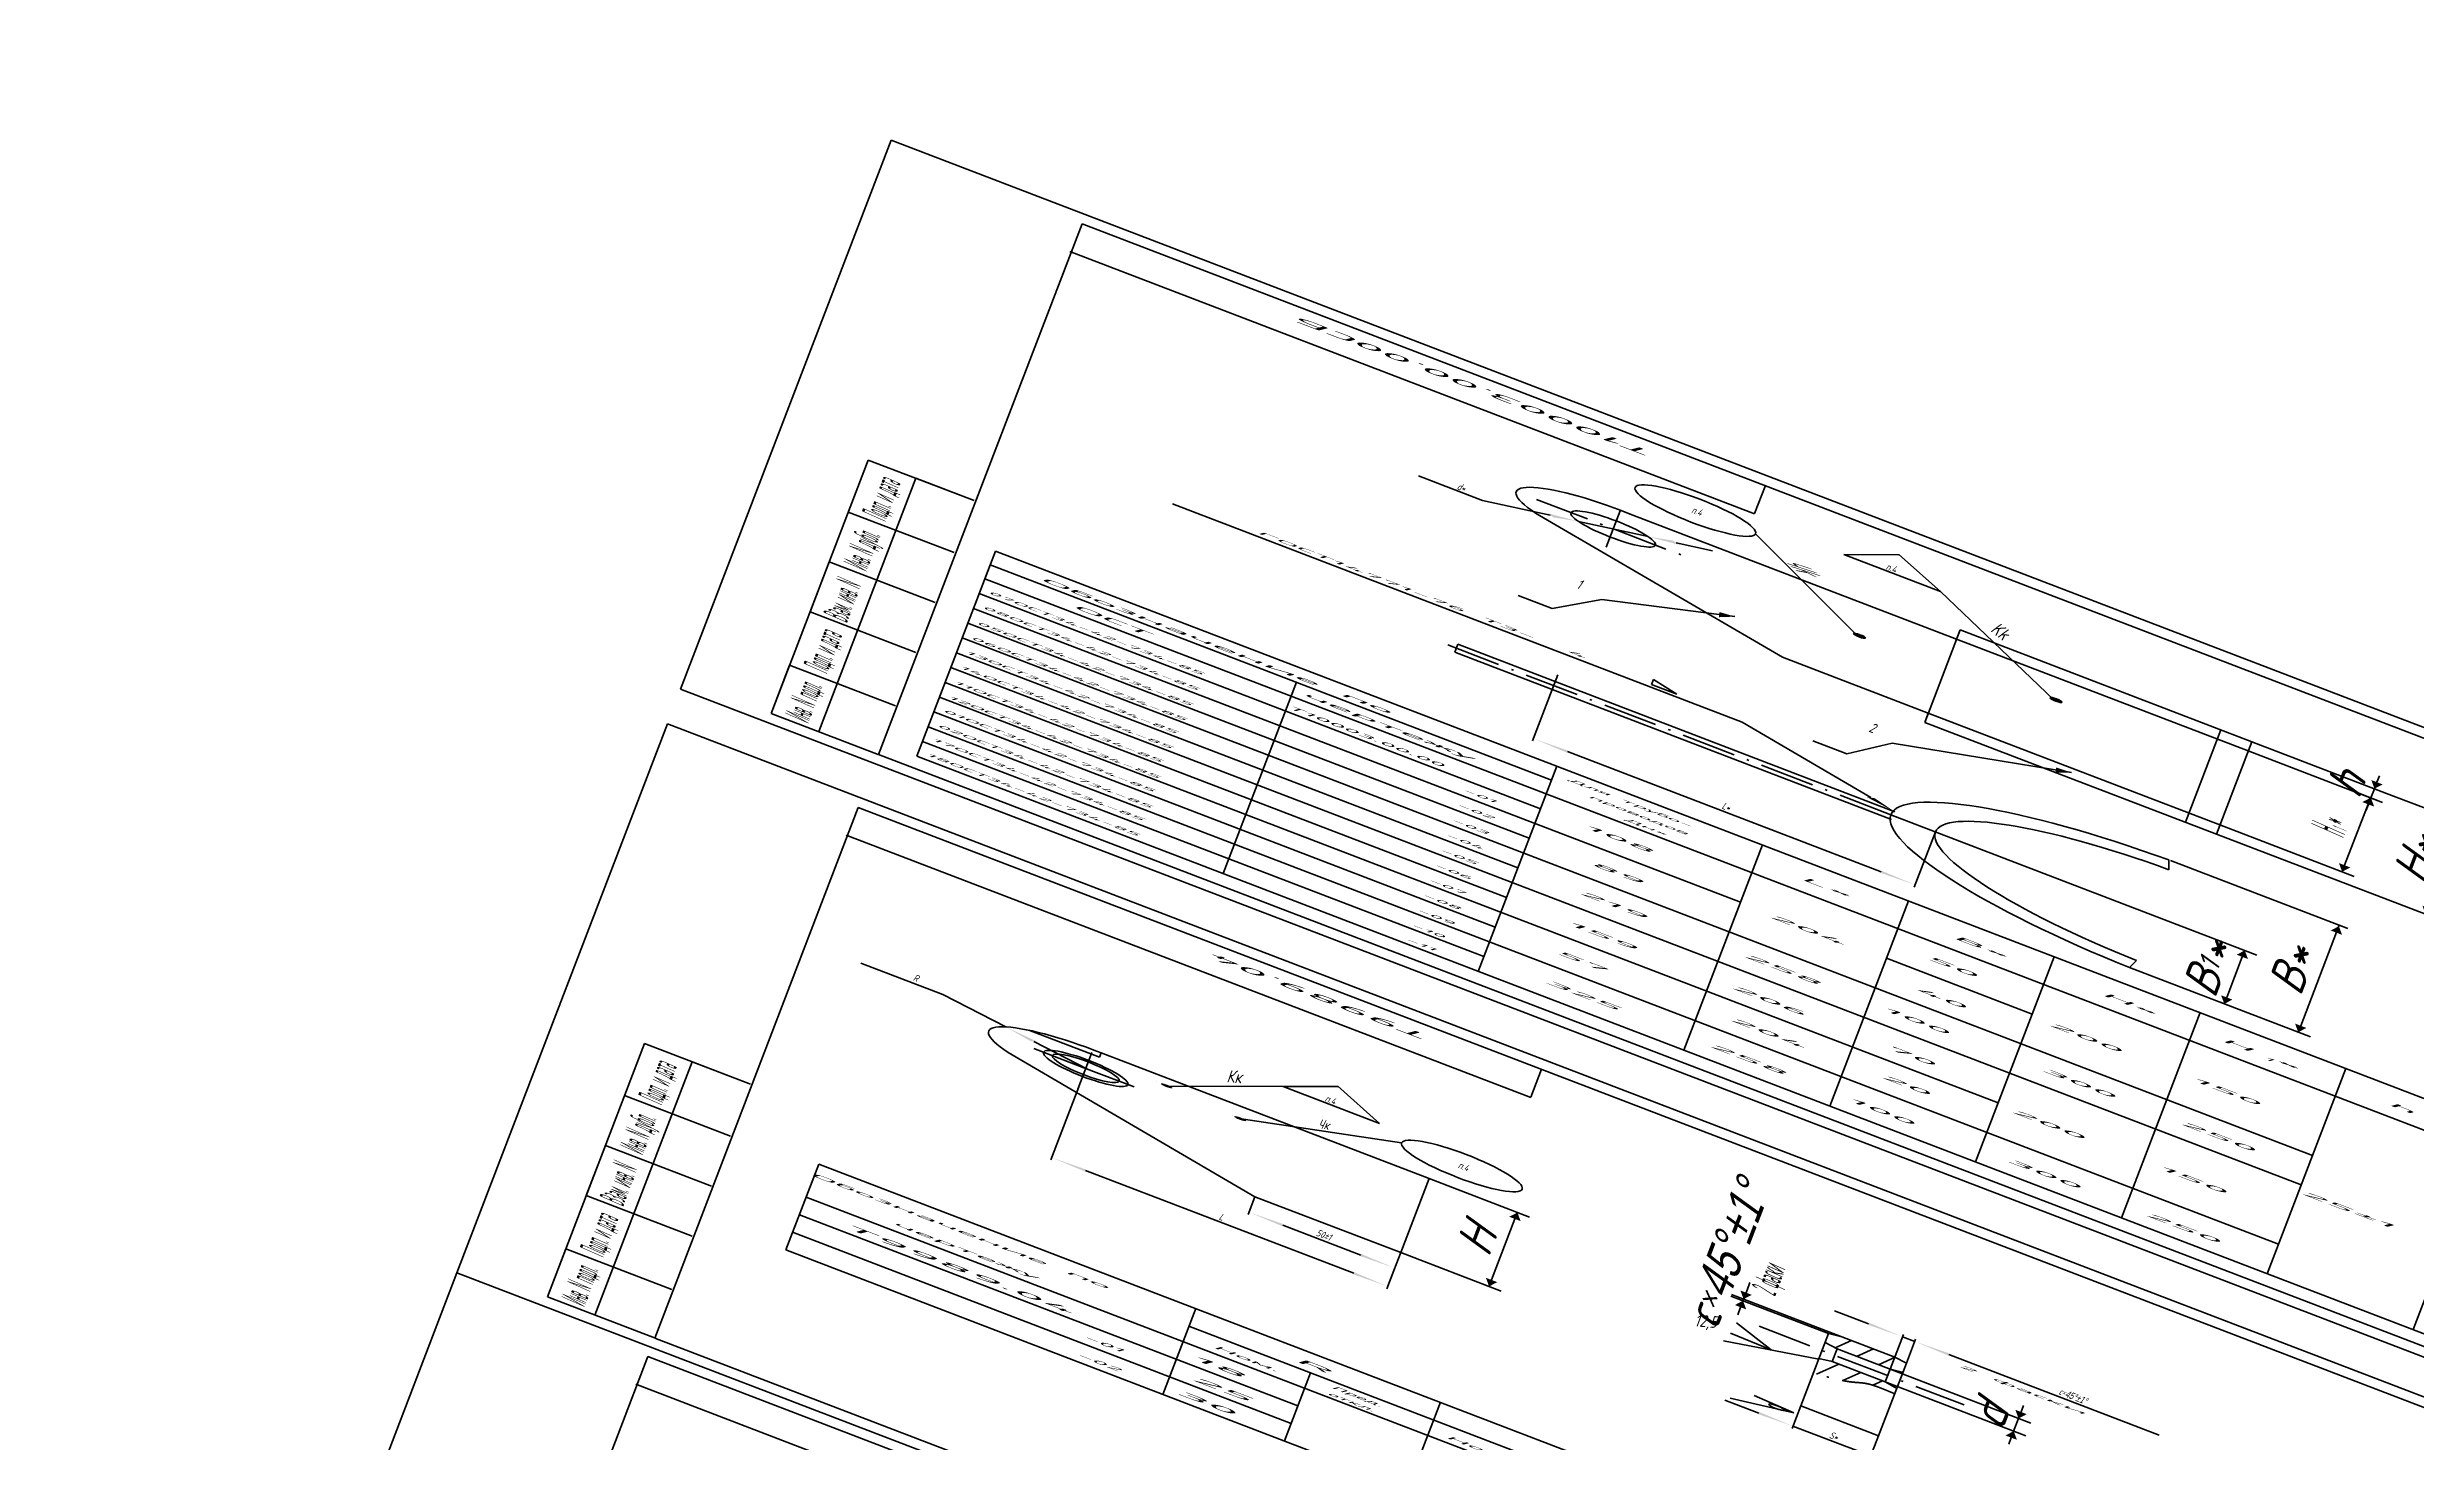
# Model space of a CAD drawing. Extents: x 2364 to 24352926, y -9422284 to 1126.
# Drawn here: x 10249696 to 10927489, y -3734823 to -3335577 of the extents above; entities that cross this region are included whole.
import ezdxf

# ---------------------------------------------------------------- set-up
doc = ezdxf.new("R2010")
doc.units = 0
doc.linetypes.add('ACAD_ISO10W100', pattern=[18.5, 12, -3, 0.5, -3])
doc.layers.get('Defpoints').update_dxf_attribs({"linetype": 'CONTINUOUS'})
doc.layers.add('ОСНОВНЫЕ', color=5, linetype='CONTINUOUS')
doc.layers.add('ТОНКИЕ', color=4, linetype='CONTINUOUS')
doc.styles.add('25', font='romans.shx', dxfattribs={"width": 0.8, "oblique": 15, "height": 2.5})
doc.styles.add('35', font='romans.shx', dxfattribs={"width": 0.8, "oblique": 15, "height": 3.5})
doc.styles.add('5', font='romans.shx', dxfattribs={"oblique": 15, "height": 3.5})
doc.styles.get("Standard").update_dxf_attribs({"font": 'romans.shx'})
doc.dimstyles.get("Standard").update_dxf_attribs({"dimtxt": 0.18, "dimasz": 0.18, "dimexe": 0.18, "dimexo": 0.0625, "dimgap": 0.09, "dimtad": 0, "dimtih": 1, "dimtoh": 1, "dimdec": 4, "dimzin": 0, "dimdsep": 46, "dimtxsty": 'STANDARD', "dimcen": 0.09, "dimadec": 0, "dimazin": 0, "dimtfac": 1, "dimtdec": 4, "dimtofl": 0, "dimtmove": 0, "dimatfit": 3, "dimfxl": 1, "dimtolj": 1, "dimtzin": 0, "dimarcsym": 0})

# ---------------------------------------------------------------- blocks, each defined once
blk = doc.blocks.new('*D4')
at = {"layer": 'Defpoints', "color": 0, "linetype": 'Continuous', "lineweight": 80, "transparency": 16777216}
for p in [(3834.02, 1048.22), (3846.63, 1048.22), (3847.83, 1043.22)]:
    blk.add_point(p, dxfattribs=at)
at = {"layer": 'ОСНОВНЫЕ', "color": 0, "linetype": 'Continuous', "lineweight": -2, "transparency": 16777216}
for p, q in [((3846.63, 1051.72), (3846.63, 1055.22)), ((3834.02, 1048.22), (3847.88, 1048.22)), ((3846.63, 1043.22), (3846.63, 1048.22)), ((3847.83, 1043.22), (3845.38, 1043.22)), ((3846.63, 1039.72), (3846.63, 1036.22))]:
    blk.add_line(p, q, dxfattribs=at)
at = {"layer": 'ОСНОВНЫЕ', "color": 0, "linetype": 'Continuous', "lineweight": 80, "transparency": 16777216}
for points in [[(3846.05, 1051.72), (3847.22, 1051.72), (3846.63, 1048.22)], [(3846.05, 1039.72), (3847.22, 1039.72), (3846.63, 1043.22)]]:
    blk.add_solid(points, dxfattribs=at)
at = {"layer": 'ОСНОВНЫЕ', "color": 0, "linetype": 'Continuous', "lineweight": 40, "transparency": 16777216, "insert": (3843.88, 1045.72), "char_height": 3.5, "attachment_point": 5, "rotation": 90, "style": '35'}
blk.add_mtext('\\A1;h', dxfattribs=at)
blk = doc.blocks.new('*D5')
at = {"layer": 'Defpoints', "color": 0, "linetype": 'Continuous', "lineweight": 80, "transparency": 16777216}
for p in [(3847.88, 1048.22), (3855.53, 1048.22), (3834.02, 998.22)]:
    blk.add_point(p, dxfattribs=at)
at = {"layer": 'ОСНОВНЫЕ', "color": 0, "linetype": 'Continuous', "lineweight": -2, "transparency": 16777216}
for p, q in [((3847.88, 1048.22), (3856.78, 1048.22)), ((3855.53, 1001.72), (3855.53, 1044.72)), ((3834.02, 998.22), (3856.78, 998.22))]:
    blk.add_line(p, q, dxfattribs=at)
at = {"layer": 'ОСНОВНЫЕ', "color": 0, "linetype": 'Continuous', "lineweight": 80, "transparency": 16777216}
for points in [[(3854.95, 1044.72), (3856.11, 1044.72), (3855.53, 1048.22)], [(3854.95, 1001.72), (3856.11, 1001.72), (3855.53, 998.22)]]:
    blk.add_solid(points, dxfattribs=at)
at = {"layer": 'ОСНОВНЫЕ', "color": 0, "linetype": 'Continuous', "lineweight": 40, "transparency": 16777216, "insert": (3852.78, 1023.22), "char_height": 3.5, "attachment_point": 5, "rotation": 90, "style": '35'}
blk.add_mtext('\\A1;H*', dxfattribs=at)
blk = doc.blocks.new('*D6')
at = {"layer": 'Defpoints', "color": 0, "linetype": 'Continuous', "lineweight": 40, "transparency": 16777216}
for p in [(3804.16, 948.53), (3840.12, 919.59), (3840.56, 919.59)]:
    blk.add_point(p, dxfattribs=at)
at = {"layer": 'ОСНОВНЫЕ', "color": 0, "linetype": 'Continuous', "lineweight": -2, "transparency": 16777216}
for p, q in [((3804.16, 948.53), (3841.81, 948.53)), ((3840.56, 945.03), (3840.56, 923.09)), ((3840.12, 919.59), (3841.81, 919.59))]:
    blk.add_line(p, q, dxfattribs=at)
at = {"layer": 'ОСНОВНЫЕ', "color": 0, "linetype": 'Continuous', "lineweight": 40, "transparency": 16777216}
for points in [[(3839.98, 945.03), (3841.14, 945.03), (3840.56, 948.53)], [(3839.98, 923.09), (3841.14, 923.09), (3840.56, 919.59)]]:
    blk.add_solid(points, dxfattribs=at)
at = {"layer": 'ОСНОВНЫЕ', "color": 0, "linetype": 'Continuous', "lineweight": 40, "transparency": 16777216, "insert": (3837.81, 934.06), "char_height": 3.5, "attachment_point": 5, "rotation": 90, "style": '35'}
blk.add_mtext('\\A1;B{\\H0.6x;1}*', dxfattribs=at)
blk = doc.blocks.new('*D7')
at = {"layer": 'Defpoints', "color": 0, "linetype": 'Continuous', "lineweight": 40, "transparency": 16777216}
for p in [(3808.75, 948.53), (3769.48, 946.38), (3769.48, 919.86)]:
    blk.add_point(p, dxfattribs=at)
at = {"layer": 'ОСНОВНЫЕ', "color": 0, "linetype": 'Continuous', "lineweight": -2, "transparency": 16777216}
for p, q in [((3808.75, 948.53), (3808.75, 918.61)), ((3769.48, 946.38), (3769.48, 918.61)), ((3805.25, 919.86), (3772.98, 919.86))]:
    blk.add_line(p, q, dxfattribs=at)
at = {"layer": 'ОСНОВНЫЕ', "color": 0, "linetype": 'Continuous', "lineweight": 40, "transparency": 16777216}
for points in [[(3772.98, 920.45), (3772.98, 919.28), (3769.48, 919.86)], [(3805.25, 920.45), (3805.25, 919.28), (3808.75, 919.86)]]:
    blk.add_solid(points, dxfattribs=at)
at = {"layer": 'ОСНОВНЫЕ', "color": 0, "linetype": 'Continuous', "lineweight": 40, "transparency": 16777216, "insert": (3789.12, 922.61), "char_height": 3.5, "attachment_point": 5, "style": '35'}
blk.add_mtext('\\A1;L*', dxfattribs=at)
blk = doc.blocks.new('*D8')
at = {"layer": 'Defpoints', "color": 0, "linetype": 'Continuous', "lineweight": 40, "transparency": 16777216}
for p in [(3760.26, 653.49), (3775.26, 653.49), (3760.26, 645.11)]:
    blk.add_point(p, dxfattribs=at)
at = {"layer": 'ОСНОВНЫЕ', "color": 0, "linetype": 'Continuous', "lineweight": -2, "transparency": 16777216}
for p, q in [((3760.26, 653.49), (3760.26, 643.86)), ((3775.26, 653.49), (3775.26, 643.86)), ((3771.76, 645.11), (3763.76, 645.11))]:
    blk.add_line(p, q, dxfattribs=at)
at = {"layer": 'ОСНОВНЫЕ', "color": 0, "linetype": 'Continuous', "lineweight": 40, "transparency": 16777216}
for points in [[(3763.76, 645.7), (3763.76, 644.53), (3760.26, 645.11)], [(3771.76, 645.7), (3771.76, 644.53), (3775.26, 645.11)]]:
    blk.add_solid(points, dxfattribs=at)
at = {"layer": 'ОСНОВНЫЕ', "color": 0, "linetype": 'Continuous', "lineweight": 40, "transparency": 16777216, "insert": (3767.76, 647.88), "char_height": 3.5, "attachment_point": 5, "style": '35'}
blk.add_mtext('\\A1;5{\\fRomanS|b0|i0|c204|p2;0}±{\\fRomanS|b0|i0|c204|p2;1}', dxfattribs=at)
blk = doc.blocks.new('*D9')
at = {"layer": 'Defpoints', "color": 0, "linetype": 'Continuous', "lineweight": 40, "transparency": 16777216}
for p in [(3740.69, 673.48), (3775.26, 643.86), (3775.26, 635.21)]:
    blk.add_point(p, dxfattribs=at)
at = {"layer": 'ОСНОВНЫЕ', "color": 0, "linetype": 'Continuous', "lineweight": -2, "transparency": 16777216}
for p, q in [((3740.69, 673.48), (3740.69, 633.96)), ((3775.26, 643.86), (3775.26, 633.96)), ((3744.19, 635.21), (3771.76, 635.21))]:
    blk.add_line(p, q, dxfattribs=at)
at = {"layer": 'ОСНОВНЫЕ', "color": 0, "linetype": 'Continuous', "lineweight": 40, "transparency": 16777216}
for points in [[(3744.19, 635.79), (3744.19, 634.63), (3740.69, 635.21)], [(3771.76, 635.79), (3771.76, 634.63), (3775.26, 635.21)]]:
    blk.add_solid(points, dxfattribs=at)
at = {"layer": 'ОСНОВНЫЕ', "color": 0, "linetype": 'Continuous', "lineweight": 40, "transparency": 16777216, "insert": (3757.97, 637.96), "char_height": 3.5, "attachment_point": 5, "style": '35'}
blk.add_mtext('\\A1;L', dxfattribs=at)
blk = doc.blocks.new('*D10')
at = {"layer": 'Defpoints', "color": 0, "linetype": 'Continuous', "lineweight": 40, "transparency": 16777216}
for p in [(3816.4, 653.49), (3824.4, 653.49), (3816.4, 642.5)]:
    blk.add_point(p, dxfattribs=at)
at = {"layer": 'ОСНОВНЫЕ', "color": 0, "linetype": 'Continuous', "lineweight": -2, "transparency": 16777216}
for p, q in [((3816.4, 653.49), (3816.4, 641.25)), ((3824.4, 653.49), (3824.4, 641.25)), ((3812.9, 642.5), (3809.4, 642.5)), ((3824.4, 642.5), (3816.4, 642.5)), ((3827.9, 642.5), (3831.4, 642.5))]:
    blk.add_line(p, q, dxfattribs=at)
at = {"layer": 'ОСНОВНЫЕ', "color": 0, "linetype": 'Continuous', "lineweight": 40, "transparency": 16777216}
for points in [[(3812.9, 643.08), (3812.9, 641.91), (3816.4, 642.5)], [(3827.9, 643.08), (3827.9, 641.91), (3824.4, 642.5)]]:
    blk.add_solid(points, dxfattribs=at)
at = {"layer": 'ОСНОВНЫЕ', "color": 0, "linetype": 'Continuous', "lineweight": 40, "transparency": 16777216, "insert": (3820.4, 645.25), "char_height": 3.5, "attachment_point": 5, "style": '35'}
blk.add_mtext('\\A1;S*', dxfattribs=at)
blk = doc.blocks.new('*D11')
at = {"layer": 'Defpoints', "color": 0, "linetype": 'Continuous', "lineweight": 40, "transparency": 16777216}
for p in [(3823.16, 686.91), (3823.16, 680.04), (3836.36, 680.04)]:
    blk.add_point(p, dxfattribs=at)
at = {"layer": 'ОСНОВНЫЕ', "color": 0, "linetype": 'Continuous', "lineweight": -2, "transparency": 16777216}
for p, q in [((3836.36, 690.41), (3836.36, 693.91)), ((3823.16, 686.91), (3837.61, 686.91)), ((3836.36, 686.91), (3836.36, 680.04)), ((3823.16, 680.04), (3837.61, 680.04)), ((3836.36, 676.54), (3836.36, 673.04))]:
    blk.add_line(p, q, dxfattribs=at)
at = {"layer": 'ОСНОВНЫЕ', "color": 0, "linetype": 'Continuous', "lineweight": 40, "transparency": 16777216}
for points in [[(3835.78, 690.41), (3836.95, 690.41), (3836.36, 686.91)], [(3835.78, 676.54), (3836.95, 676.54), (3836.36, 680.04)]]:
    blk.add_solid(points, dxfattribs=at)
at = {"layer": 'ОСНОВНЫЕ', "color": 0, "linetype": 'Continuous', "lineweight": 40, "transparency": 16777216, "insert": (3833.61, 683.47), "char_height": 3.5, "attachment_point": 5, "rotation": 90, "style": '35'}
blk.add_mtext('\\A1;d', dxfattribs=at)
blk = doc.blocks.new('Л8-190.000')
at = {"layer": 'ОСНОВНЫЕ', "linetype": 'Continuous', "lineweight": 40}
for points in [[(3814.42794, 1032.51391, 1), (3815.64449, 1032.51391, 1)], [(3794.59123, 1027.27176, 1), (3795.80778, 1027.27176, 1)], [(3747.93127, 689.82274, 1), (3749.14782, 689.82274, 1)], [(3755.65402, 687.63987, 1), (3756.87057, 687.63987, 1)]]:
    blk.add_hatch(color=4, dxfattribs=at).paths.add_polyline_path(points)
at = {"layer": 'ОСНОВНЫЕ', "linetype": 'ACAD_ISO10W100', "lineweight": 40}
h = blk.add_hatch(dxfattribs=at)
h.set_pattern_fill('ANSI31', color=4, scale=0.5, angle=180, style=0)
h.set_pattern_definition([(225, (-532.9644, 678.0484), (1.122532, -1.122532), [])])
h.paths.add_polyline_path([(3824.4044, 692.68539), (3823.16628, 693.48577), (3817.69384, 693.48577), (3816.4044, 692.62554), (3816.4044, 687.74384), (3817.69284, 686.91093), (3823.15592, 686.91093), (3824.4044, 687.74384)])
edge = h.paths.add_edge_path()
edge.add_line((3824.4044, 679.05954), (3823.15592, 680.03867))
edge.add_line((3823.15592, 680.03867), (3817.69284, 680.03867))
edge.add_line((3817.69284, 680.03867), (3816.4044, 679.05954))
edge.add_line((3816.4044, 679.05954), (3816.4044, 671.09617))
edge.add_spline(control_points=[(3816.44159, 671.11876), (3816.92006, 671.40754), (3818.26543, 672.21951), (3820.3004, 673.65241), (3821.55492, 676.68617), (3823.49529, 676.32945), (3824.4044, 676.16232)], knot_values=[0, 0, 0, 0, 1.674580452, 4.708531344, 7.517613045, 9.993964689, 9.993964689, 9.993964689, 9.993964689], degree=3, periodic=0)
edge.add_line((3824.4044, 676.16232), (3824.4044, 679.05954))
at = {"layer": 'ОСНОВНЫЕ', "color": 4, "linetype": 'Continuous', "lineweight": 40}
for p, q in [((4111.32277, 1086.01262), (3691.32277, 1086.01262)), ((3691.32277, 1086.01262), (3691.32277, 789.01262)), ((3795.94191, 1072.60123), (3791.0136, 1062.75321)), ((3800.9256, 1062.75321), (3795.92085, 1072.71563)), ((3800.9256, 1062.75321), (3791.0136, 1062.75321)), ((3800.9256, 1062.75321), (3814.80831, 1032.1947)), ((3782.37097, 1056.66107), (3794.79972, 1027.42395)), ((3804.01678, 1043.2192), (3834.01678, 1043.2192)), ((3834.01678, 1043.2192), (3847.83367, 1043.2192)), ((3779.10242, 1040.87011), (3775.5638, 1038.03671)), ((3846.58367, 1039.7192), (3846.58367, 1006.7192)), ((3766.05274, 1030.42115), (3772.8317, 1035.8491)), ((3763.32064, 1028.23354), (3756.72758, 1022.95444)), ((3750.15059, 1022.95444), (3756.72758, 1022.95444)), ((3804.01678, 1003.2192), (3834.01678, 1003.2192)), ((3834.01678, 1003.2192), (3847.83367, 1003.2192)), ((3830.8233, 977.46739), (3849.04388, 977.46739)), ((3848.16574, 977.46739), (3848.16574, 923.09135)), ((3769.48211, 946.37839), (3769.48211, 954.37184)), ((3830.8233, 919.59135), (3849.41574, 919.59135)), ((3691.32277, 789.01262), (4111.32277, 789.01262)), ((4111.32277, 770.37739), (3691.32277, 770.37739)), ((3691.32277, 770.37739), (3691.32277, 473.37739)), ((3763.92939, 720.43193), (3759.00108, 710.58391)), ((3768.91308, 710.58391), (3763.90833, 720.54633)), ((3759.00108, 710.58391), (3748.47209, 689.54433)), ((3768.91308, 710.58391), (3759.00108, 710.58391)), ((3771.56927, 705.39118), (3755.95168, 687.19036)), ((3823.15592, 686.91093), (3823.15592, 705.71772)), ((3824.4044, 692.68539), (3824.4044, 705.71772)), ((3819.65592, 704.46772), (3816.15592, 704.46772)), ((3823.15592, 704.46772), (3824.4044, 704.46772)), ((3827.9044, 704.46772), (3849.54498, 704.46772)), ((3807.59125, 702.55167), (3807.625, 698.41987)), ((3807.60813, 696.98577), (3807.60813, 700.48577)), ((3725.33333, 692.49534), (3716.89937, 692.49534)), ((3732.08442, 688.55807), (3725.33333, 692.49534)), ((3775.25994, 693.48577), (3785.5975, 693.48577)), ((3817.69384, 693.48577), (3806.35813, 693.48577)), ((3816.4044, 692.62554), (3806.35813, 692.62554)), ((3807.60813, 693.48577), (3807.60813, 692.62554)), ((3784.3475, 689.98577), (3784.3475, 656.98577)), ((3807.60813, 689.12554), (3807.64187, 684.99373)), ((3740.86877, 683.40169), (3735.10282, 686.78628)), ((3740.50598, 683.40169), (3735.36005, 683.40169)), ((3745.65191, 683.40169), (3740.50598, 683.40169)), ((3816.4044, 678.72821), (3807.22171, 670.20111)), ((3775.25994, 653.48577), (3785.5975, 653.48577)), ((3691.32277, 473.37739), (4111.32277, 473.37739)), ((3691.32277, 473.37739), (3691.32277, 176.37739)), ((4111.32277, 473.37739), (3691.32277, 473.37739))]:
    blk.add_line(p, q, dxfattribs=at)
at = {"layer": 'ОСНОВНЫЕ', "lineweight": 100}
for p, q in [((4106.32277, 1081.01262), (3711.32277, 1081.01262)), ((3711.32277, 1081.01262), (3711.32277, 794.01262)), ((3781.58937, 1081.14876), (3781.58937, 1065.92513)), ((3781.58937, 1065.79908), (3711.18837, 1065.79908)), ((3714.82117, 911.105), (3917.74047, 911.105)), ((3714.82117, 911.105), (3714.82117, 800.105)), ((3711.32277, 794.01262), (4106.32277, 794.01262)), ((4106.32277, 765.37739), (3711.32277, 765.37739)), ((3711.32277, 765.37739), (3711.32277, 478.37739)), ((3781.58937, 765.51353), (3781.58937, 750.2899)), ((3781.58937, 750.16385), (3711.18837, 750.16385)), ((3720.03479, 590.04696), (3931.60903, 590.04696)), ((3758.79943, 580.50156), (3891.08119, 580.50156)), ((3771.3046, 580.50156), (3771.3046, 543.62837)), ((3711.32277, 478.37739), (4106.32277, 478.37739)), ((3711.32277, 468.37739), (3711.32277, 181.37739)), ((4106.32277, 468.37739), (3711.32277, 468.37739)), ((3781.58937, 453.16385), (3711.18837, 453.16385))]:
    blk.add_line(p, q, dxfattribs=at)
at = {"layer": 'ОСНОВНЫЕ', "color": 5, "linetype": 'Continuous', "lineweight": 100}
for p, q in [((3804.01678, 1048.2192), (3834.01678, 1048.2192)), ((3804.01678, 998.2192), (3804.01678, 1048.2192)), ((3804.01678, 1048.2192), (3804.01678, 1043.2192)), ((3830.8233, 1048.2192), (3830.8233, 998.2192)), ((3834.01678, 1048.2192), (3834.01678, 998.2192)), ((3804.01678, 1043.2192), (3770.28358, 1043.2192)), ((3814.63642, 1032.6661), (3814.63642, 1032.6661)), ((3789.01678, 1003.2192), (3761.93272, 1026.60885)), ((3794.79972, 1027.42395), (3794.79972, 1027.42395)), ((3804.01678, 1003.2192), (3789.01678, 1003.2192)), ((3789.01678, 1003.2192), (3789.01678, 1003.2192)), ((3789.01678, 1003.2192), (3789.01678, 1003.2192)), ((3804.01678, 998.2192), (3804.01678, 1003.2192)), ((3834.01678, 998.2192), (3804.01678, 998.2192)), ((3830.98615, 972.87857), (3830.64241, 977.45196)), ((3759.45955, 950.68035), (3759.45955, 946.37839)), ((3804.39766, 950.68035), (3759.45955, 950.68035)), ((3804.39766, 946.37839), (3759.45955, 946.37839)), ((3700.27121, 794.01262), (3700.27121, 931.01262)), ((3700.27121, 931.01262), (3711.1623, 931.01262)), ((3705.1623, 931.01262), (3705.1623, 794.01262)), ((3711.1623, 931.01262), (3705.1623, 931.01262)), ((3711.1623, 931.01262), (3705.1623, 931.01262)), ((3830.8233, 919.59135), (3831.18456, 924.16295)), ((3700.27121, 902.8835), (3711.1623, 902.8835)), ((3700.27121, 875.8835), (3711.1623, 875.8835)), ((3700.27121, 848.8835), (3700.27121, 875.8835)), ((3711.1623, 848.8835), (3700.27121, 848.8835)), ((3700.27121, 820.01262), (3711.1623, 820.01262)), ((3700.27121, 794.01262), (3700.27121, 820.01262)), ((3714.82117, 800.105), (3917.74047, 800.105)), ((3711.27121, 794.01262), (3700.27121, 794.01262)), ((3775.25994, 693.48577), (3741.52674, 693.48577)), ((3775.25994, 693.48577), (3775.25994, 653.48577)), ((3816.4044, 692.62554), (3817.69384, 693.48577)), ((3816.4044, 692.62554), (3816.4044, 653.48577)), ((3817.69384, 693.48577), (3823.16628, 693.48577)), ((3824.4044, 692.68539), (3823.16628, 693.48577)), ((3824.4044, 653.48577), (3824.4044, 692.68539)), ((3747.53148, 689.97493), (3747.53148, 689.97493)), ((3755.46271, 687.94425), (3755.46271, 687.94425)), ((3817.69284, 686.91093), (3816.4044, 687.74384)), ((3823.15592, 686.91093), (3824.4044, 687.74384)), ((3817.69284, 686.91093), (3817.69284, 680.03867)), ((3817.69284, 686.91093), (3823.15592, 686.91093)), ((3823.15592, 686.91093), (3823.15592, 680.03867)), ((3817.69284, 680.03867), (3816.4044, 679.05954)), ((3817.69284, 680.03867), (3823.15592, 680.03867)), ((3823.15592, 680.03867), (3824.4044, 679.05954)), ((3760.25994, 653.48577), (3733.17588, 676.87541)), ((3775.25994, 653.48577), (3760.25994, 653.48577)), ((3760.25994, 653.48577), (3760.25994, 653.48577)), ((3760.25994, 653.48577), (3760.25994, 653.48577)), ((3816.4044, 653.48577), (3824.4044, 653.48577)), ((3700.27121, 478.37739), (3700.27121, 615.37739)), ((3700.27121, 615.37739), (3711.1623, 615.37739)), ((3705.1623, 615.37739), (3705.1623, 478.37739)), ((3711.1623, 615.37739), (3705.1623, 615.37739)), ((3711.1623, 615.37739), (3705.1623, 615.37739)), ((3720.03479, 590.04696), (3720.03479, 543.62837)), ((3758.79943, 590.04696), (3758.79943, 543.62837)), ((3783.96136, 590.04696), (3783.96136, 543.62837)), ((3700.27121, 587.24827), (3711.1623, 587.24827)), ((3720.03479, 572.19366), (3931.60903, 572.19366)), ((3720.03479, 562.6719), (3771.3046, 562.6719)), ((3700.27121, 533.24827), (3700.27121, 560.24827)), ((3700.27121, 560.24827), (3711.1623, 560.24827)), ((3720.03479, 553.15013), (3771.3046, 553.15013)), ((3720.03479, 543.62837), (3931.60903, 543.62837)), ((3711.1623, 533.24827), (3700.27121, 533.24827)), ((3700.27121, 478.37739), (3700.27121, 504.37739)), ((3700.27121, 504.37739), (3711.1623, 504.37739)), ((3711.27121, 478.37739), (3700.27121, 478.37739))]:
    blk.add_line(p, q, dxfattribs=at)
at = {"layer": 'ОСНОВНЫЕ', "color": 4, "linetype": 'ACAD_ISO10W100', "lineweight": 40}
for p, q in [((3769.44222, 1042.98208), (3769.44222, 1023.21685)), ((3761.55919, 1033.20824), (3777.44292, 1033.20824)), ((3804.16494, 948.52937), (3758.38642, 948.52937)), ((3740.68538, 692.01438), (3740.68538, 672.24915)), ((3809.92542, 683.4748), (3831.01911, 683.4748))]:
    blk.add_line(p, q, dxfattribs=at)
at = {"layer": 'ОСНОВНЫЕ', "color": 4, "lineweight": 40}
for p, q in [((3778.22892, 969.46164), (3778.22892, 966.78035)), ((3780.82847, 966.78035), (3778.22892, 969.46164)), ((3778.22892, 966.78035), (3780.82847, 966.78035))]:
    blk.add_line(p, q, dxfattribs=at)
at = {"layer": 'ОСНОВНЫЕ', "color": 5, "linetype": 'Continuous', "lineweight": 80}
for p, q in [((3714.82117, 911.105), (3714.82117, 896.105)), ((3772.5492, 911.105), (3772.5492, 800.105)), ((3793.68977, 911.105), (3793.68977, 800.105)), ((3808.68977, 911.105), (3808.68977, 800.105)), ((3823.68977, 911.105), (3823.68977, 800.105)), ((3838.68977, 911.105), (3838.68977, 800.105)), ((3853.68977, 911.105), (3853.68977, 800.105)), ((3868.68977, 911.105), (3868.68977, 800.105)), ((3714.82117, 903.605), (3772.5492, 903.605)), ((3746.31491, 903.605), (3746.31491, 800.105)), ((3714.82117, 896.105), (3917.74047, 896.105)), ((3714.82117, 888.105), (3772.5492, 888.105)), ((3714.82117, 880.105), (3793.68977, 880.105)), ((3808.68977, 880.105), (3823.68977, 880.105)), ((3714.82117, 872.105), (3772.5492, 872.105)), ((3714.82117, 864.105), (3853.68977, 864.105)), ((3714.82117, 856.105), (3772.5492, 856.105)), ((3714.82117, 848.105), (3853.68977, 848.105)), ((3714.82117, 840.105), (3772.5492, 840.105)), ((3714.82117, 832.105), (3823.68977, 832.105)), ((3714.82117, 824.105), (3772.5492, 824.105)), ((3714.82117, 816.105), (3853.68977, 816.105)), ((3714.82117, 808.105), (3772.5492, 808.105)), ((3741.52804, 691.14036), (3741.52804, 693.48577)), ((3734.258, 691.14036), (3741.52804, 691.14036)), ((3816.4044, 653.48577), (3824.4044, 653.48577)), ((3816.4044, 653.48577), (3824.4044, 653.48577))]:
    blk.add_line(p, q, dxfattribs=at)
at = {"layer": 'ОСНОВНЫЕ', "color": 4, "linetype": 'Continuous', "lineweight": 40}
blk.add_lwpolyline([(3801.76146, 952.98262), (3787.64067, 965.31466), (3729.07369, 965.31466)], dxfattribs=at)
for centre, radius in [((3776.17491, 1056.66107), 6.19606), ((3815.03622, 1032.51391), 0.60828), ((3795.19951, 1027.27176), 0.60828), ((3777.76533, 705.39118), 6.19606), ((3740.68538, 683.40169), 4.34215), ((3814.27059, 648.50703), 0.77788)]:
    blk.add_circle(centre, radius, dxfattribs=at)
at = {"layer": 'ОСНОВНЫЕ', "color": 5, "linetype": 'Continuous', "lineweight": 100}
blk.add_circle((3769.44222, 1033.13512), 4.34215, dxfattribs=at)
at = {"layer": 'ОСНОВНЫЕ', "color": 5, "linetype": 'Continuous', "lineweight": 80}
blk.add_circle((3740.68538, 683.4748), 3.43613, dxfattribs=at)
at = {"layer": 'ОСНОВНЫЕ', "color": 5, "linetype": 'Continuous', "lineweight": 100}
for centre, radius, start, end in [((3769.50105, 1033.20824), 10.0415, 85.5304863, 221.0875723), ((3833.20043, 948.52937), 29.03549, 95.0543009, 265.303951), ((3833.20043, 948.52937), 24.44967, 95.1960981, 265.2706022), ((3740.74422, 683.4748), 10.0415, 85.5304863, 221.0875723)]:
    blk.add_arc(centre, radius, start, end, dxfattribs=at)
at = {"layer": 'ОСНОВНЫЕ', "color": 4, "linetype": 'ACAD_ISO10W100', "lineweight": 40}
blk.add_open_spline([(3824.4044, 676.16232), (3823.49529, 676.32945), (3821.55492, 676.68617), (3820.3004, 673.65241), (3818.26543, 672.21951), (3816.92006, 671.40754), (3816.44159, 671.11876)], degree=3, knots=[0, 0, 0, 0, 2.476351644, 5.285433345, 8.319384237, 9.993964689, 9.993964689, 9.993964689, 9.993964689], dxfattribs=at)
at = {"layer": 'ОСНОВНЫЕ', "color": 4, "linetype": 'Continuous', "lineweight": 40}
for points in [[(3846.00034, 1039.7192), (3847.167, 1039.7192), (3846.58367, 1043.2192)], [(3775.1992, 1038.49206), (3775.9284, 1037.58136), (3772.8317, 1035.8491)], [(3762.95604, 1028.68889), (3763.68524, 1027.77819), (3766.05274, 1030.42115)], [(3846.00034, 1006.7192), (3847.167, 1006.7192), (3846.58367, 1003.2192)], [(3847.58241, 973.44316), (3848.74908, 973.44316), (3848.16574, 976.94316)], [(3802.14517, 953.42198), (3804.39766, 950.68035), (3801.37775, 952.54325)], [(3847.58241, 923.09135), (3848.74908, 923.09135), (3848.16574, 919.59135)], [(3819.65592, 705.05106), (3819.65592, 703.88439), (3823.15592, 704.46772)], [(3827.9044, 705.05106), (3827.9044, 703.88439), (3824.4044, 704.46772)], [(3807.02479, 696.98577), (3808.19146, 696.98577), (3807.60813, 693.48577)], [(3783.76417, 689.98577), (3784.93083, 689.98577), (3784.3475, 693.48577)], [(3807.02479, 689.12554), (3808.19146, 689.12554), (3807.60813, 692.62554)], [(3783.76417, 656.98577), (3784.93083, 656.98577), (3784.3475, 653.48577)]]:
    blk.add_solid(points, dxfattribs=at)
at = {"layer": 'ОСНОВНЫЕ', "color": 4, "linetype": 'Continuous', "lineweight": 80}
blk.add_solid([(3735.39812, 687.28935), (3734.80752, 686.28321), (3732.08442, 688.55807)], dxfattribs=at)
at = {"layer": 'ТОНКИЕ', "color": 4, "linetype": 'Continuous', "lineweight": 40}
for p, q in [((3807.78036, 681.07175), (3811.81306, 674.46466)), ((3811.81306, 674.46466), (3807.58692, 675.11892)), ((3809.80247, 644.33965), (3816.01617, 648.95552)), ((3816.01617, 648.95552), (3811.85259, 649.93167))]:
    blk.add_line(p, q, dxfattribs=at)
at = {"layer": 'ОСНОВНЫЕ', "color": 4, "linetype": 'Continuous', "lineweight": 40, "style": '35', "oblique": 15}
for s, height, rotation, width, p in [('Чk', 3.5, 301, 0.7, (3785.45964, 1049.55666)), ('*', 3.49973, 90, 0.8, (3845.58353, 1024.53483)), ('Н', 3.5, 90, 0.8, (3845.58367, 1019.0871)), ('1', 1.5001, 90, 0.8, (3845.61739, 1022.68186))]:
    blk.add_text(s, height=height, rotation=rotation, dxfattribs=dict(at, width=width)).set_placement(p)
at = {"layer": 'ОСНОВНЫЕ', "color": 4, "lineweight": 40, "style": '5', "oblique": 15}
for s, height, p in [('ГОСТ14771-76 ТЗ-  4', 2.5101331, (3737.56996, 966.84708)), ('Обозначение по', 3.5, (3719.73258, 905.44581)), ('L*', 3.5, (3798.23192, 901.80642)), ('B*', 3.5, (3813.88274, 901.62243)), ('H*', 3.5, (3829.16529, 901.62243)), ('H *', 3.5, (3841.5018, 901.62243)), ('h', 3.5, (3858.62561, 901.62243)), ('ОСТ', 3.5, (3723.61532, 898.49477)), ('чертежу', 3.5, (3747.22874, 898.49477)), ('108', 3.5, (3776.99451, 887.05553)), ('50', 3.5, (3812.2176, 887.05553)), ('204', 3.5, (3796.678, 878.25675)), ('200', 3.5, (3825.42624, 877.73917)), ('150', 3.5, (3840.18886, 877.73917)), ('89', 3.5, (3778.80745, 870.75191)), ('40', 3.5, (3812.2176, 870.23433)), ('219', 3.5, (3778.80745, 855.02318)), ('258', 3.5, (3795.72378, 855.02318)), ('100', 3.5, (3810.00868, 855.02318)), ('300', 3.5, (3826.36114, 855.02318)), ('250', 3.5, (3840.64605, 855.02318)), ('25%%p1', 3.5, (3853.91549, 843.93948)), ('159', 3.5, (3778.80745, 838.4686)), ('206', 3.5, (3795.72378, 837.94306)), ('70', 3.5, (3811.58656, 837.68028)), ('200', 3.5, (3825.09193, 830.05201)), ('150', 3.5, (3840.18886, 830.06495)), ('57', 3.5, (3778.80745, 822.68751)), ('204', 3.5, (3796.678, 822.49689)), ('20', 3.5, (3812.2176, 822.89106)), ('325', 3.5, (3778.80745, 806.83825)), ('258', 3.5, (3795.72378, 806.41742)), ('100', 3.5, (3810.00868, 805.99659)), ('300', 3.5, (3826.36114, 805.99659)), ('250', 3.5, (3840.64605, 805.57576)), ('R', 4.16577, (3769.40619, 583.20818)), ('Обозначение по', 2.9755507, (3719.58986, 583.31128)), ('чертежу', 2.975551, (3728.66251, 575.03801)), ('Т9989.04', 4.165771, (3724.39797, 564.84074)), ('18', 4.165771, (3760.04754, 565.65757)), ('25', 4.165771, (3760.76112, 555.67527)), ('30', 4.165771, (3759.86434, 546.43744))]:
    blk.add_text(s, height=height, dxfattribs=at).set_placement(p)
at = {"layer": 'ОСНОВНЫЕ', "color": 4, "lineweight": 40, "style": '5', "oblique": 15, "width": 0.7}
for s, height, p in [('Для трубо-', 2.5, (3773.99839, 906.39191)), ('проводов', 2.5, (3776.36528, 902.06121)), ('1', 2.5, (3845.94812, 900.84016)), ('Дн*', 2.5, (3780.39889, 897.89647)), ('07ОСТ34-42-734-85', 2.5, (3715.52531, 889.92721)), ('Т10003.00.00', 3, (3746.35807, 889.92721)), ('08ОСТ34-42-734-85', 2.5, (3715.52531, 881.84275)), ('-01', 2.5, (3764.87974, 882.48949)), ('-02', 2.5, (3764.87974, 874.40503)), ('05ОСТ34-42-734-85', 2.5, (3715.52531, 873.36481)), ('06ОСТ34-42-734-85', 2.5, (3715.52531, 865.28034)), ('-03', 2.5, (3764.87974, 866.25327)), ('13ОСТ34-42-734-85', 2.5, (3715.52531, 857.58874)), ('-04', 2.5, (3764.87974, 858.1688)), ('14ОСТ34-42-734-85', 2.5, (3715.52531, 849.50428)), ('-05', 2.5, (3764.87974, 850.01704)), ('-06', 2.5, (3764.87974, 841.93257)), ('11ОСТ34-42-734-85', 2.5, (3715.52531, 841.29693)), ('12ОСТ34-42-734-85', 2.5, (3715.52531, 833.21247)), ('-07', 2.5, (3764.87974, 833.78081)), ('01ОСТ34-42-734-85', 2.5, (3715.52531, 825.93668)), ('-08', 2.5, (3764.87974, 825.69635)), ('02ОСТ34-42-734-85', 2.5, (3715.52531, 817.85221)), ('-09', 2.5, (3764.87974, 817.5446)), ('17ОСТ34-42-734-85', 2.5, (3715.52531, 810.36599)), ('-10', 2.5, (3764.87974, 809.46013)), ('18ОСТ34-42-734-85', 2.5, (3715.52531, 802.28153)), ('-11', 2.5, (3764.87974, 801.71427)), ('-01', 2.975551, (3749.67108, 555.98821)), ('-02', 2.975551, (3749.67108, 546.36592))]:
    blk.add_text(s, height=height, dxfattribs=at).set_placement(p)
at = {"layer": 'ОСНОВНЫЕ', "color": 4, "linetype": 'Continuous', "lineweight": 40, "style": '5', "oblique": 15}
blk.add_text('2 фаски', height=2.5, rotation=90, dxfattribs=at).set_placement((3810.34889, 700.29796))
blk.add_text('2 фаски', height=2.5, dxfattribs=at).set_placement((3829.14509, 700.52606))
at = {"layer": 'ОСНОВНЫЕ', "color": 4, "linetype": 'Continuous', "lineweight": 40, "attachment_point": 5, "style": '35'}
for s, insert, char_height in [('n.4', (3795.7223, 1065.0514), 3.5), ('n.4', (3776.34373, 1056.73176), 3.5), ('d*', (3754.40456, 1025.37777), 3.5), ('1', (3768.29864, 1001.0255), 5), ('2', (3799.51783, 986.22523), 5), ('{\\fRomanS|b0|i0|c204|p2;п.}4', (3763.70978, 712.8821), 3.5), ('\\A1;c{\\fSymbol|b0|i0|c2|p16;\\H0.625x;´\\H1.6x;45°±1°}', (3840.47469, 707.25305), 3.5), ('{\\fRomanS|b0|i0|c204|p2;п.}4', (3777.93414, 705.46187), 3.5), ('R', (3722.3532, 695.39574), 3.5)]:
    blk.add_mtext(s, dxfattribs=dict(at, insert=insert, char_height=char_height))
at = {"layer": 'ОСНОВНЫЕ', "color": 4, "linetype": 'Continuous', "lineweight": 40, "char_height": 3.5, "attachment_point": 5, "style": '35'}
for s, insert, rotation in [('Kk', (3807.64644, 1054.97579), 301), ('\\A1;B*', (3845.41574, 948.26726), 90), ('\\A1;c{\\fSymbol|b0|i0|c2|p16;\\H0.625x;´\\H1.6x;45°±1°}', (3804.57001, 711.33719), 90), ('{\\fRomanS|b0|i0|c204|p2;Кк}', (3754.27706, 706.39063), 57.8749434), ('{\\fRomanS|b0|i0|c204|p2;Чк}', (3763.96465, 700.07792), 42.0490184), ('12,5', (3805.0095, 675.56152), 56.0867548), ('\\A1;H', (3781.5975, 673.48577), 90)]:
    blk.add_mtext(s, dxfattribs=dict(at, insert=insert, rotation=rotation))
at = {"layer": 'ТОНКИЕ', "lineweight": 80, "style": '25', "oblique": 15, "width": 0.8}
for s, p in [('Т10003.00.00СБ', (3770.67657, 1076.39353)), ('Т9989.04', (3770.67657, 760.7583))]:
    blk.add_text(s, height=5, rotation=180, dxfattribs=at).set_placement(p)
at = {"layer": 'ТОНКИЕ', "lineweight": 40, "style": '25', "oblique": 15, "width": 0.8}
for s, p in [('Подп. и дата', (3703.97424, 904.82118)), ('Инв. N дубл.', (3703.97424, 877.85979)), ('Взам. инв. N', (3703.97424, 850.1631)), ('Подп. и дата', (3703.97424, 822.4664)), ('Инв. N подл.', (3703.97424, 795.70509)), ('Подп. и дата', (3703.97424, 589.18596)), ('Инв. N дубл.', (3703.97424, 562.22456)), ('Взам. инв. N', (3703.97424, 534.52787)), ('Подп. и дата', (3703.97424, 506.83117)), ('Инв. N подл.', (3703.97424, 480.06986))]:
    blk.add_text(s, height=2.5, rotation=90, dxfattribs=at).set_placement(p)
at = {"layer": 'ТОНКИЕ', "lineweight": 40, "style": '25', "oblique": 15}
for s, width, p in [('Пред.', 0.5, (3773.63528, 577.01775)), ('Ном.', 0.8, (3761.63765, 574.7536)), ('Ном.', 0.8, (3785.58533, 574.27819)), ('откл.', 0.5, (3773.50511, 573.32124))]:
    blk.add_text(s, height=2.975551, dxfattribs=dict(at, width=width)).set_placement(p)
at = {"layer": 'ОСНОВНЫЕ', "color": 4, "linetype": 'Continuous', "lineweight": 40}
for base, p1, p2, text, picture, middle in [((3846.63291, 1048.2192), (3847.83367, 1043.2192), (3834.01678, 1048.2192), 'h', '*D4', (3843.88291, 1045.7192)), ((3855.53074, 1048.2192), (3834.01678, 998.2192), (3847.88291, 1048.2192), 'H*', '*D5', (3852.78074, 1023.2192)), ((3840.55936, 919.59135), (3804.16494, 948.52937), (3840.11952, 919.59135), 'B{\\H0.6x;1}*', '*D6', (3837.80936, 934.06036)), ((3836.36236, 680.03867), (3823.15592, 686.91093), (3823.15592, 680.03867), 'd', '*D11', (3833.61236, 683.4748))]:
    dim = blk.add_linear_dim(base=base, p1=p1, p2=p2, angle=90, text=text, dimstyle='STANDARD', override={"dimtxt": 2.5, "dimasz": 3.5, "dimexe": 1.25, "dimexo": 0, "dimgap": 1, "dimtad": 1, "dimtih": 0, "dimtoh": 0, "dimzin": 8, "dimlunit": 6, "dimtxsty": '35', "dimcen": -2.5, "dimtofl": 1}, dxfattribs=at)
    dim.commit()
    dim.dimension.update_dxf_attribs({"geometry": picture, "text_midpoint": middle})
for base, p1, p2, text, picture, middle in [((3769.48211, 919.86321), (3808.75076, 948.52937), (3769.48211, 946.37839), 'L*', '*D7', (3789.11644, 922.61321)), ((3775.25994, 635.21009), (3740.68538, 673.48341), (3775.25994, 643.86296), 'L', '*D9', (3757.97266, 637.96009)), ((3760.25994, 645.11296), (3775.25994, 653.48577), (3760.25994, 653.48577), '5{\\fRomanS|b0|i0|c204|p2;0}±{\\fRomanS|b0|i0|c204|p2;1}', '*D8', (3767.75994, 647.87906)), ((3816.4044, 642.49742), (3824.4044, 653.48577), (3816.4044, 653.48577), 'S*', '*D10', (3820.4044, 645.24742))]:
    dim = blk.add_linear_dim(base=base, p1=p1, p2=p2, text=text, dimstyle='STANDARD', override={"dimtxt": 2.5, "dimasz": 3.5, "dimexe": 1.25, "dimexo": 0, "dimgap": 1, "dimtad": 1, "dimtih": 0, "dimtoh": 0, "dimzin": 8, "dimlunit": 6, "dimtxsty": '35', "dimcen": -2.5, "dimtofl": 1}, dxfattribs=at)
    dim.commit()
    dim.dimension.update_dxf_attribs({"geometry": picture, "text_midpoint": middle})
at = {"layer": 'ОСНОВНЫЕ', "color": 4, "linetype": 'Continuous', "lineweight": 40, "annotation_type": 0, "has_hookline": 1, "hookline_direction": 1}
for points in [[(3783.37431, 1013.79845), (3770.84684, 997.86707), (3766.69151, 984.61135), (3763.19151, 984.61135)], [(3818.90674, 1001.05334), (3801.82383, 982.61846), (3798.12403, 969.36274), (3794.62403, 969.36274)]]:
    blk.add_leader(points, dimstyle='STANDARD', override={"dimtxt": 2.5, "dimasz": 3.5, "dimexe": 1.25, "dimexo": 0, "dimgap": 1, "dimtih": 0, "dimtoh": 0, "dimzin": 8, "dimlunit": 6, "dimtxsty": '35', "dimcen": -2.5, "dimtofl": 1}, dxfattribs=at)

msp = doc.modelspace()

# ---------------------------------------------------------------- block references
at = {"layer": 'ОСНОВНЫЕ', "color": 4, "linetype": 'Continuous', "lineweight": 40, "xscale": 2979.129276943872, "yscale": 566.565258990282, "zscale": 2979.129276943872, "rotation": 339.0296326616931}
msp.add_blockref('Л8-190.000', (2304.94241, -1033.83995), dxfattribs=at)

doc.saveas('drawing.dxf')
